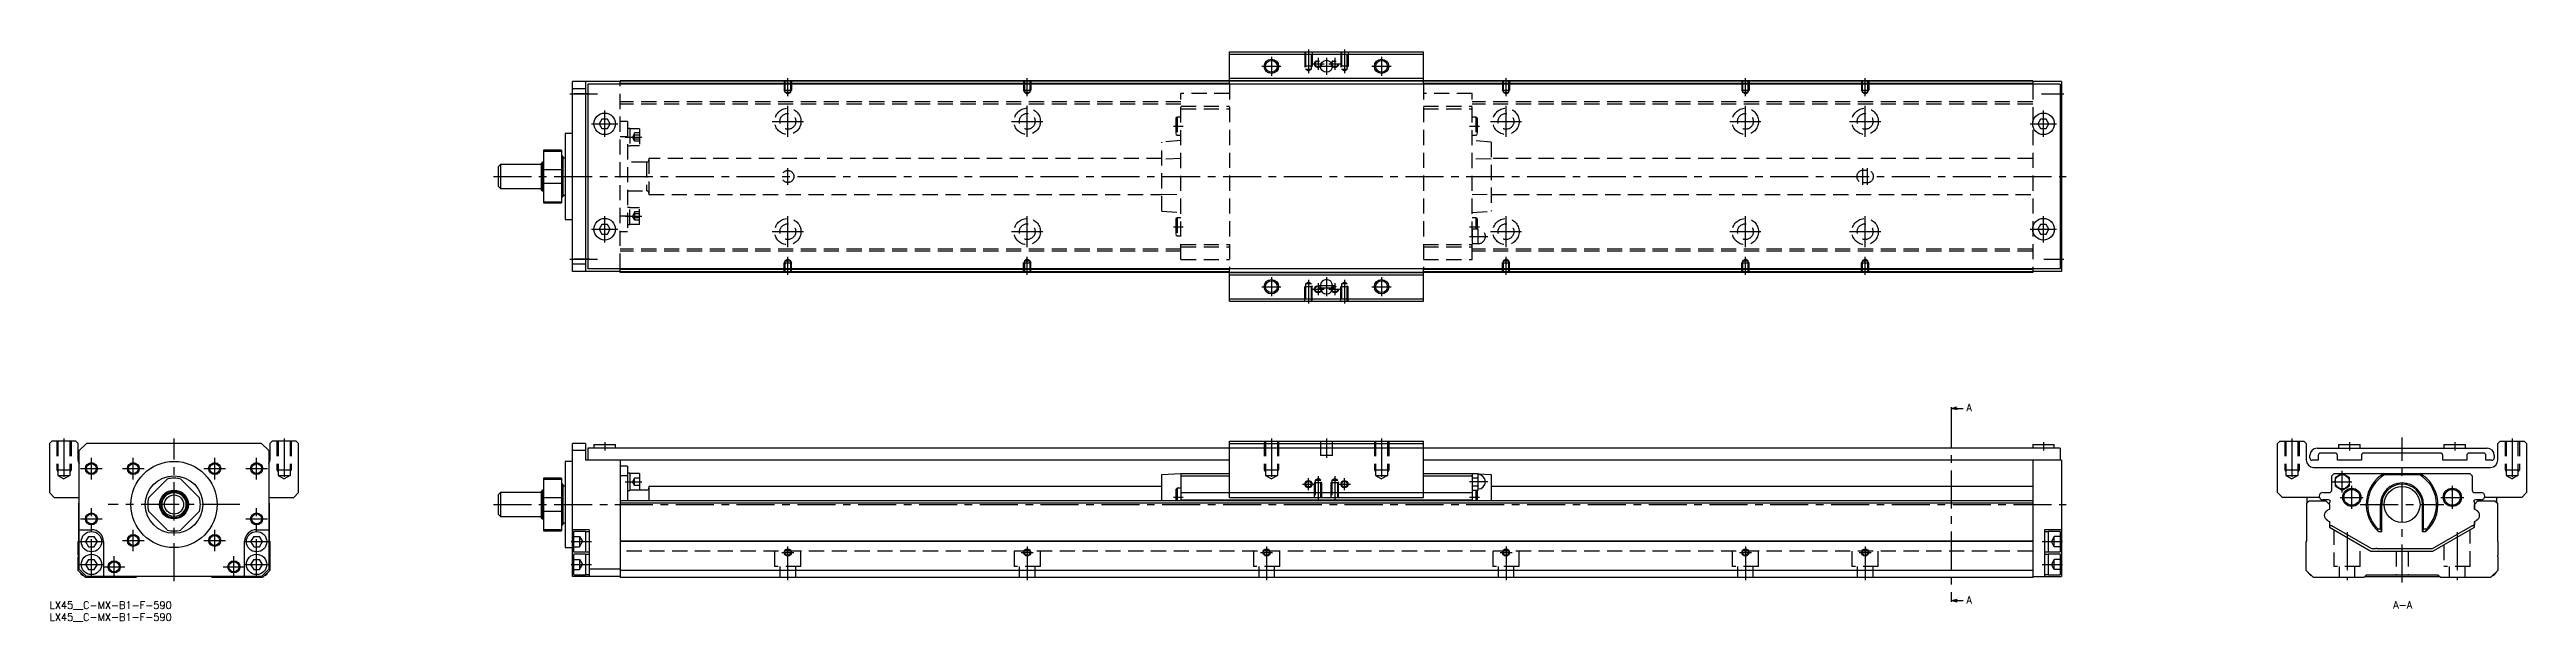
# Model space of a CAD drawing. Extents: x 0 to 1035, y -8 to 230.
import ezdxf

# ---------------------------------------------------------------- set-up
doc = ezdxf.new("R2010")
doc.units = 0
doc.header["$LTSCALE"] = 0.5
doc.linetypes.add('CENTER', pattern=[50.8, 31.75, -6.35, 6.35, -6.35])
doc.linetypes.add('DASHED', pattern=[19.05, 12.7, -6.35])
for name, color, linetype in [('MSM_CENTER', 1, 'CENTER'), ('MSM_CONTINUOUS', 7, 'CONTINUOUS'), ('MSM_DASHED', 4, 'DASHED'), ('MSM_NARROW', 5, 'CONTINUOUS'), ('MSM_PART_NUMBER', 7, 'CONTINUOUS')]:
    doc.layers.add(name, color=color, linetype=linetype)
doc.styles.get("Standard").update_dxf_attribs({"font": 'txt.shx', "height": 3, "bigfont": 'bigfont.shx'})

# ---------------------------------------------------------------- blocks, each defined once
blk = doc.blocks.new('*U3')
at = {"layer": 'MSM_PART_NUMBER'}
blk.add_text('LX45__C-MX-B1-F-590', height=3, dxfattribs=at).set_placement((0, -3))
blk = doc.blocks.new('*U4')
at = {"layer": 'MSM_PART_NUMBER'}
blk.add_text('LX45__C-MX-B1-F-590', height=3, dxfattribs=at).set_placement((0, -8))

msp = doc.modelspace()

# ---------------------------------------------------------------- linework, layer by layer
at = {"layer": 'MSM_CENTER'}
for p, q in [((525.9, 230.4), (525.9, 220.5)), ((540.9, 230.4), (540.9, 220.5)), ((308.4, 210.9), (308.4, 218.4)), ((408.4, 210.9), (408.4, 218.4)), ((506.4, 223.4), (514.4, 223.4)), ((510.4, 227.4), (510.4, 219.4)), ((527.4, 224.4), (532.4, 224.4)), ((529.9, 226.9), (529.9, 221.9)), ((529.9, 223.4), (536.9, 223.4)), ((533.4, 226.9), (533.4, 219.9)), ((534.4, 224.4), (539.4, 224.4)), ((536.9, 226.9), (536.9, 221.9)), ((552.4, 223.4), (560.4, 223.4)), ((556.4, 227.4), (556.4, 219.4)), ((608.4, 210.9), (608.4, 218.4)), ((708.4, 210.9), (708.4, 218.4)), ((758.4, 210.9), (758.4, 218.4)), ((217.4, 211.9), (228.9, 211.9)), ((832.1, 211.9), (841.4, 211.9)), ((226.4, 199.4), (237.4, 199.4)), ((231.9, 193.9), (231.9, 204.9)), ((301.9, 200.4), (314.9, 200.4)), ((308.4, 193.9), (308.4, 206.9)), ((401.9, 200.4), (414.9, 200.4)), ((408.4, 193.9), (408.4, 206.9)), ((469.5, 198.4), (473.6, 198.4)), ((593.2, 198.4), (597.3, 198.4)), ((601.9, 200.4), (614.9, 200.4)), ((608.4, 193.9), (608.4, 206.9)), ((701.9, 200.4), (714.9, 200.4)), ((708.4, 193.9), (708.4, 206.9)), ((751.9, 200.4), (764.9, 200.4)), ((758.4, 193.9), (758.4, 206.9)), ((827.4, 199.4), (838.4, 199.4)), ((832.9, 193.9), (832.9, 204.9)), ((240.4, 193.8), (247.4, 193.8)), ((185.4, 177.4), (842.4, 177.4)), ((308.4, 173.9), (308.4, 180.9)), ((757.4, 173.9), (757.4, 180.9)), ((759.4, 173.9), (759.4, 180.9)), ((226.4, 155.4), (237.4, 155.4)), ((231.9, 149.9), (231.9, 160.9)), ((240.4, 160.9), (247.4, 160.9)), ((308.4, 147.9), (308.4, 160.9)), ((408.4, 147.9), (408.4, 160.9)), ((469.5, 156.4), (473.6, 156.4)), ((593.2, 156.4), (597.3, 156.4)), ((608.4, 147.9), (608.4, 160.9)), ((708.4, 147.9), (708.4, 160.9)), ((758.4, 147.9), (758.4, 160.9)), ((827.4, 155.4), (838.4, 155.4)), ((832.9, 149.9), (832.9, 160.9)), ((301.9, 154.4), (314.9, 154.4)), ((401.9, 154.4), (414.9, 154.4)), ((593.2, 152.4), (600.8, 152.4)), ((601.9, 154.4), (614.9, 154.4)), ((701.9, 154.4), (714.9, 154.4)), ((751.9, 154.4), (764.9, 154.4)), ((217.4, 142.9), (228.9, 142.9)), ((308.4, 136.4), (308.4, 143.9)), ((408.4, 136.4), (408.4, 143.9)), ((510.4, 135.4), (510.4, 127.4)), ((533.4, 135.4), (533.4, 127.4)), ((556.4, 135.4), (556.4, 127.4)), ((608.4, 136.4), (608.4, 143.9)), ((708.4, 136.4), (708.4, 143.9)), ((758.4, 136.4), (758.4, 143.9)), ((833.1, 142.9), (841.4, 142.9)), ((506.4, 131.4), (514.4, 131.4)), ((525.9, 134.3), (525.9, 124.4)), ((527.4, 130.4), (532.4, 130.4)), ((529.9, 132.9), (529.9, 127.9)), ((529.9, 131.9), (536.9, 131.9)), ((529.9, 130.9), (536.9, 130.9)), ((534.4, 130.4), (539.4, 130.4)), ((536.9, 132.9), (536.9, 127.9)), ((540.9, 134.3), (540.9, 124.4)), ((552.4, 131.4), (560.4, 131.4)), ((794.3, 80.1), (794.3, 0.9)), ((6, 68), (6, 50.2)), ((52, 8.5), (52, 68)), ((98, 68), (98, 50.2)), ((231.9, 66.5), (231.9, 63)), ((510.4, 68), (510.4, 50.2)), ((533.4, 68), (533.4, 60)), ((556.4, 68), (556.4, 50.2)), ((832.9, 66.5), (832.9, 63)), ((936.7, 68), (936.7, 50.2)), ((960.7, 66.5), (960.7, 63)), ((982.7, 8), (982.7, 68.5)), ((1004.7, 66.5), (1004.7, 63)), ((1028.7, 68), (1028.7, 50.2)), ((13, 55.5), (22, 55.5)), ((17.5, 51), (17.5, 60)), ((30.5, 55.5), (39.5, 55.5)), ((35, 51), (35, 60)), ((64.5, 55.5), (73.5, 55.5)), ((69, 51), (69, 60)), ((82, 55.5), (91, 55.5)), ((86.5, 51), (86.5, 60)), ((529.9, 52.4), (529.9, 42.5)), ((536.9, 52.4), (536.9, 42.5)), ((957.7, 45.5), (957.7, 54.5)), ((240.4, 50), (247.4, 50)), ((473.6, 43.5), (469.5, 43.5)), ((523.4, 49), (528.4, 49)), ((525.9, 46.5), (525.9, 51.5)), ((538.4, 49), (543.4, 49)), ((540.9, 46.5), (540.9, 51.5)), ((600.8, 50), (593.2, 50)), ((597.3, 43.5), (593.2, 43.5)), ((953.7, 50), (961.7, 50)), ((956.9, 43.5), (966.5, 43.5)), ((961.7, 38.7), (961.7, 48.3)), ((998.9, 43.5), (1008.5, 43.5)), ((1003.7, 38.7), (1003.7, 48.3)), ((13, 34.5), (22, 34.5)), ((17.5, 10.2), (17.5, 39)), ((79.5, 40.5), (24.5, 40.5)), ((82, 34.5), (91, 34.5)), ((86.5, 10.2), (86.5, 39)), ((185.4, 40.5), (842.4, 40.5)), ((965.2, 40.5), (1000.2, 40.5)), ((12.2, 25), (22.7, 25)), ((30.5, 25.5), (39.5, 25.5)), ((35, 21), (35, 30)), ((64.5, 25.5), (73.5, 25.5)), ((69, 21), (69, 30)), ((81.2, 25), (91.7, 25)), ((217.9, 25), (226.4, 25)), ((308.4, 9), (308.4, 23)), ((408.4, 23), (408.4, 9)), ((508.4, 23), (508.4, 9)), ((608.4, 23), (608.4, 9)), ((708.4, 23), (708.4, 9)), ((758.4, 23), (758.4, 9)), ((832.4, 25), (840.9, 25)), ((959.7, 29), (959.7, 9)), ((1005.7, 29), (1005.7, 9)), ((12.2, 15.5), (22.7, 15.5)), ((22.5, 14.5), (31.5, 14.5)), ((27, 10), (27, 19)), ((72.5, 14.5), (81.5, 14.5)), ((77, 10), (77, 19)), ((81.2, 15.5), (91.7, 15.5)), ((217.9, 15.5), (226.4, 15.5)), ((305.9, 20.5), (310.9, 20.5)), ((405.9, 20.5), (410.9, 20.5)), ((505.9, 20.5), (510.9, 20.5)), ((605.9, 20.5), (610.9, 20.5)), ((705.9, 20.5), (710.9, 20.5)), ((755.9, 20.5), (760.9, 20.5)), ((832.4, 15.5), (840.9, 15.5))]:
    msp.add_line(p, q, dxfattribs=at)
at = {"layer": 'MSM_CONTINUOUS'}
for p, q in [((492.9, 215.9), (492.9, 229.4)), ((492.9, 229.4), (573.9, 229.4)), ((492.9, 228.4), (573.9, 228.4)), ((573.9, 215.9), (573.9, 229.4)), ((828.4, 217.4), (238.4, 217.4)), ((238.4, 215.9), (238.4, 217.4)), ((492.9, 218.4), (573.9, 218.4)), ((492.9, 217.4), (573.9, 217.4)), ((828.4, 217.4), (828.4, 215.9)), ((238.4, 217), (218.4, 217)), ((218.4, 137.8), (218.4, 217)), ((223.9, 214), (218.4, 214)), ((223.9, 217), (223.9, 137.8)), ((839.9, 215.9), (224.9, 215.9)), ((224.9, 215.9), (224.9, 138.9)), ((492.9, 217.2), (238.4, 217.2)), ((492.9, 216.2), (238.4, 216.2)), ((828.4, 217.2), (573.9, 217.2)), ((828.4, 216.2), (573.9, 216.2)), ((840.4, 217), (828.4, 217)), ((839.9, 215.9), (839.9, 138.9)), ((840.4, 217), (840.4, 137.8)), ((230.7, 201.4), (229.6, 199.4)), ((229.6, 199.4), (230.7, 197.4)), ((233.1, 201.4), (230.7, 201.4)), ((230.7, 197.4), (233.1, 197.4)), ((234.2, 199.4), (233.1, 201.4)), ((233.1, 197.4), (234.2, 199.4)), ((831.7, 201.4), (830.6, 199.4)), ((830.6, 199.4), (831.7, 197.4)), ((834.1, 201.4), (831.7, 201.4)), ((831.7, 197.4), (834.1, 197.4)), ((835.2, 199.4), (834.1, 201.4)), ((834.1, 197.4), (835.2, 199.4)), ((213.9, 188.4), (206.4, 188.4)), ((206.4, 188.4), (206.4, 166.4)), ((206.4, 188), (213.9, 188)), ((213.9, 188.4), (213.9, 166.4)), ((215.4, 195.4), (215.4, 159.4)), ((218.4, 195.4), (215.4, 195.4)), ((188.4, 182.4), (187.4, 181.4)), ((187.4, 181.4), (187.4, 173.4)), ((188.4, 182.4), (188.4, 172.4)), ((205.4, 182.4), (188.4, 182.4)), ((205.9, 183.4), (205.4, 182.9)), ((205.4, 182.9), (205.4, 171.9)), ((205.9, 183.4), (205.9, 171.4)), ((206.4, 183.4), (205.9, 183.4)), ((213.9, 180.2), (206.4, 180.2)), ((214.4, 185.9), (213.9, 185.9)), ((214.4, 185.9), (214.4, 168.9)), ((215.4, 185.1), (214.4, 185.1)), ((187.4, 173.4), (188.4, 172.4)), ((188.4, 172.4), (205.4, 172.4)), ((205.4, 171.9), (205.9, 171.4)), ((205.9, 171.4), (206.4, 171.4)), ((206.4, 174.6), (213.9, 174.6)), ((213.9, 166.7), (206.4, 166.7)), ((206.4, 166.4), (213.9, 166.4)), ((213.9, 168.9), (214.4, 168.9)), ((214.4, 169.6), (215.4, 169.6)), ((215.4, 159.4), (218.4, 159.4)), ((230.7, 157.4), (229.6, 155.4)), ((229.6, 155.4), (230.7, 153.4)), ((233.1, 157.4), (230.7, 157.4)), ((234.2, 155.4), (233.1, 157.4)), ((233.1, 153.4), (234.2, 155.4)), ((831.7, 157.4), (830.6, 155.4)), ((830.6, 155.4), (831.7, 153.4)), ((834.1, 157.4), (831.7, 157.4)), ((835.2, 155.4), (834.1, 157.4)), ((834.1, 153.4), (835.2, 155.4)), ((230.7, 153.4), (233.1, 153.4)), ((831.7, 153.4), (834.1, 153.4)), ((223.9, 140.8), (218.4, 140.8)), ((238.4, 137.8), (218.4, 137.8)), ((839.9, 138.9), (224.9, 138.9)), ((238.4, 137.4), (238.4, 138.9)), ((492.9, 138.6), (238.4, 138.6)), ((492.9, 137.6), (238.4, 137.6)), ((828.4, 137.4), (238.4, 137.4)), ((492.9, 125.4), (492.9, 138.9)), ((492.9, 137.4), (573.9, 137.4)), ((492.9, 136.4), (573.9, 136.4)), ((573.9, 125.4), (573.9, 138.9)), ((828.4, 138.6), (573.9, 138.6)), ((828.4, 137.6), (573.9, 137.6)), ((828.4, 138.9), (828.4, 137.4)), ((840.4, 137.8), (828.4, 137.8)), ((492.9, 126.4), (573.9, 126.4)), ((492.9, 125.4), (573.9, 125.4)), ((530.9, 131.9), (530.9, 130.9)), ((535.9, 130.9), (535.9, 131.9)), ((794.3, 80.6), (796.8, 81.3)), ((794.3, 81.1), (794.3, 80.1)), ((794.3, 80.6), (799.3, 80.6)), ((796.8, 80), (794.3, 80.6)), ((1, 67), (0, 66)), ((0, 66), (0, 45.5)), ((11, 67), (1, 67)), ((12, 66), (11, 67)), ((12, 59), (12, 66)), ((15.4, 66), (12.4, 63)), ((12.4, 13.5), (12.4, 63)), ((88.6, 66), (15.4, 66)), ((91.6, 63), (88.6, 66)), ((91.6, 63), (91.6, 13.5)), ((93, 67), (92, 66)), ((92, 66), (92, 59)), ((103, 67), (93, 67)), ((104, 66), (103, 67)), ((104, 45.5), (104, 66)), ((223.9, 66), (218.4, 66)), ((218.4, 10.5), (218.4, 66)), ((223.9, 63), (218.4, 63)), ((223.9, 66), (223.9, 59)), ((224.9, 64), (224.9, 59)), ((839.9, 64), (224.9, 64)), ((227.4, 65.5), (227.4, 64)), ((227.4, 65.5), (236.4, 65.5)), ((236.4, 64), (236.4, 65.5)), ((492.9, 67), (573.9, 67)), ((492.9, 43.5), (492.9, 67)), ((492.9, 66), (573.9, 66)), ((573.9, 43.5), (573.9, 67)), ((828.4, 65.5), (828.4, 64)), ((828.4, 65.5), (837.4, 65.5)), ((837.4, 64), (837.4, 65.5)), ((839.9, 64), (839.9, 59)), ((930.7, 66), (931.7, 67)), ((930.7, 45.5), (930.7, 66)), ((931.7, 67), (941.7, 67)), ((941.7, 67), (942.7, 66)), ((942.7, 66), (942.7, 59)), ((947.2, 64), (1018.2, 64)), ((956.2, 65.5), (965.2, 65.5)), ((956.2, 65.5), (956.2, 64)), ((965.2, 64), (965.2, 65.5)), ((1000.2, 65.5), (1009.2, 65.5)), ((1000.2, 65.5), (1000.2, 64)), ((1009.2, 64), (1009.2, 65.5)), ((1022.7, 66), (1023.7, 67)), ((1022.7, 59), (1022.7, 66)), ((1023.7, 67), (1033.7, 67)), ((1033.7, 67), (1034.7, 66)), ((1034.7, 66), (1034.7, 45.5)), ((218.4, 58.5), (215.4, 58.5)), ((215.4, 58.5), (215.4, 22.5)), ((492.9, 59), (223.9, 59)), ((238.4, 59), (238.4, 10)), ((241.4, 56.5), (238.4, 56.5)), ((241.4, 52.5), (238.4, 52.5)), ((241.4, 56.5), (241.4, 42)), ((242.4, 53.6), (241.4, 53.6)), ((242.4, 53.6), (242.4, 46.3)), ((246.4, 53.5), (242.4, 53.5)), ((246.4, 53.5), (246.4, 46.5)), ((464.6, 53), (472.6, 53.5)), ((464.6, 42), (464.6, 53)), ((472.6, 53.5), (492.9, 53.5)), ((472.6, 53.5), (472.6, 42)), ((472.6, 52.5), (492.9, 52.5)), ((840.4, 59), (573.9, 59)), ((573.9, 53.5), (594.2, 53.5)), ((573.9, 52.5), (594.2, 52.5)), ((594.2, 53.5), (594.8, 53.5)), ((594.3, 53.5), (594.2, 53)), ((594.2, 53.5), (594.2, 42)), ((594.2, 52.4), (594.2, 52.6)), ((594.3, 53.5), (596.7, 53.5)), ((596.8, 53), (596.7, 53.5)), ((596.7, 53.3), (602.2, 53)), ((596.8, 47), (596.8, 53)), ((602.2, 53), (602.2, 42)), ((828.4, 59), (828.4, 10)), ((840.4, 59), (840.4, 10.5)), ((944.2, 60), (944.2, 61)), ((947.7, 59), (945.2, 59)), ((945.7, 56), (1019.7, 56)), ((947.7, 61), (947.7, 59)), ((954.7, 62), (948.7, 62)), ((953.3, 52.5), (954.3, 53.5)), ((953.3, 46.5), (953.3, 52.5)), ((954.3, 53.5), (1011, 53.5)), ((957.7, 53.5), (954.7, 51.7)), ((955.7, 59), (955.7, 61)), ((965.7, 59), (955.7, 59)), ((960.7, 51.7), (957.7, 53.5)), ((965.7, 61), (965.7, 59)), ((998.7, 62), (966.7, 62)), ((975.2, 53.5), (975.4, 53)), ((975.4, 53), (989.9, 53)), ((989.9, 53), (990.1, 53.5)), ((999.7, 59), (999.7, 61)), ((1009.7, 59), (999.7, 59)), ((1009.7, 61), (1009.7, 59)), ((1016.7, 62), (1010.7, 62)), ((1011, 53.5), (1012, 52.5)), ((1012, 52.5), (1012, 46.5)), ((1017.7, 59), (1017.7, 61)), ((1020.2, 59), (1017.7, 59)), ((1021.2, 61), (1021.2, 60)), ((0, 45.5), (2, 43.5)), ((2, 43.5), (12.4, 43.5)), ((41.4, 43.3), (49.2, 51.1)), ((54.8, 51.1), (62.6, 43.3)), ((91.6, 43.5), (102, 43.5)), ((102, 43.5), (104, 45.5)), ((188.4, 45.5), (187.4, 44.5)), ((187.4, 44.5), (187.4, 36.5)), ((205.4, 45.5), (188.4, 45.5)), ((188.4, 45.5), (188.4, 35.5)), ((205.9, 46.5), (205.4, 46)), ((205.4, 46), (205.4, 35)), ((206.4, 46.5), (205.9, 46.5)), ((205.9, 46.5), (205.9, 34.5)), ((213.9, 51.5), (206.4, 51.5)), ((206.4, 51.5), (206.4, 29.5)), ((206.4, 51.1), (213.9, 51.1)), ((213.9, 43.3), (206.4, 43.3)), ((213.9, 51.5), (213.9, 29.5)), ((214.4, 49), (213.9, 49)), ((214.4, 49), (214.4, 32)), ((215.4, 48.2), (214.4, 48.2)), ((828.4, 42), (238.4, 42)), ((241.4, 46.3), (242.4, 46.3)), ((249.4, 46.5), (242.4, 46.5)), ((250.4, 48), (250.4, 42)), ((464.6, 48), (250.4, 48)), ((471, 47.3), (470.5, 46.8)), ((470.5, 46.8), (470.5, 42)), ((472.6, 47.3), (471, 47.3)), ((471, 47.3), (471, 42)), ((472.6, 45.5), (594.2, 45.5)), ((472.6, 42.4), (594.2, 42.4)), ((492.9, 43.5), (573.9, 43.5)), ((594.2, 47), (594.3, 46.5)), ((594.3, 51.7), (596.7, 51.7)), ((594.3, 48.3), (596.7, 48.3)), ((594.3, 46.5), (596.7, 46.5)), ((595.8, 46.5), (595.8, 42)), ((596.3, 46.5), (596.3, 42)), ((596.7, 46.5), (596.8, 47)), ((828.4, 48), (602.2, 48)), ((932.7, 43.5), (930.7, 45.5)), ((948.1, 43.5), (932.7, 43.5)), ((942.9, 41), (943.9, 42)), ((943.1, 41.2), (943.1, 43.5)), ((943.9, 42), (950.9, 42)), ((949.6, 45.5), (952.3, 45.5)), ((951.9, 42.4), (949.6, 42.4)), ((950.9, 42), (952.4, 40.5)), ((954.7, 51.7), (954.7, 48.3)), ((954.7, 48.3), (957.7, 46.5)), ((957.7, 46.5), (960.7, 48.3)), ((960.7, 48.3), (960.7, 51.7)), ((1012.9, 40.5), (1014.4, 42)), ((1013, 45.5), (1015.7, 45.5)), ((1015.7, 42.4), (1013.4, 42.4)), ((1014.4, 42), (1021.5, 42)), ((1032.7, 43.5), (1017.2, 43.5)), ((1021.5, 42), (1022.5, 41)), ((1022.3, 41.2), (1022.3, 43.5)), ((1034.7, 45.5), (1032.7, 43.5)), ((12.2, 41), (12.4, 41.2)), ((12.2, 25.2), (12.2, 41)), ((49.2, 29.9), (41.4, 37.7)), ((62.6, 37.7), (54.8, 29.9)), ((91.6, 41.2), (91.8, 41)), ((91.8, 41), (91.8, 25.2)), ((187.4, 36.5), (188.4, 35.5)), ((188.4, 35.5), (205.4, 35.5)), ((205.4, 35), (205.9, 34.5)), ((205.9, 34.5), (206.4, 34.5)), ((206.4, 37.7), (213.9, 37.7)), ((213.9, 32), (214.4, 32)), ((214.4, 32.8), (215.4, 32.8)), ((828.4, 41), (238.4, 41)), ((942.9, 25.2), (942.9, 41)), ((952.4, 38.6), (951.5, 38.1)), ((951.5, 33.9), (952.4, 33.4)), ((952.4, 40.6), (952.4, 41.2)), ((952.4, 40.5), (952.4, 38.6)), ((952.4, 33.4), (952.4, 31)), ((953.4, 31.6), (953.2, 31.6)), ((970, 22), (953.4, 31.6)), ((973.7, 30.4), (973.7, 40.5)), ((974.2, 29.2), (974.2, 40.5)), ((991.2, 29.2), (991.2, 40.5)), ((991.7, 30.4), (991.7, 40.5)), ((1012, 31.6), (995.3, 22)), ((1012.2, 31.6), (1012, 31.6)), ((1013, 40.6), (1012.9, 40.5)), ((1012.9, 40.5), (1012.9, 38.6)), ((1012.9, 38.6), (1012.9, 40.5)), ((1013.8, 38.1), (1012.9, 38.6)), ((1012.9, 33.4), (1013.8, 33.9)), ((1012.9, 33.4), (1012.9, 32.1)), ((1012.9, 31), (1012.9, 33.4)), ((1013, 41.2), (1013, 40.6)), ((1022.5, 41), (1022.5, 25.2)), ((12, 25), (12.2, 25.2)), ((12, 19.4), (12, 25)), ((12.4, 30), (17.5, 30)), ((16.3, 27.1), (15, 25)), ((15, 25), (16.3, 22.9)), ((16.3, 27.1), (18.7, 27.1)), ((16.3, 22.9), (18.7, 22.9)), ((20, 25), (18.7, 27.1)), ((18.7, 22.9), (20, 25)), ((22.5, 25), (22.5, 10.5)), ((81.5, 10.5), (81.5, 25)), ((85.3, 27.1), (84, 25)), ((84, 25), (85.3, 22.9)), ((85.3, 27.1), (87.7, 27.1)), ((85.3, 22.9), (87.7, 22.9)), ((86.5, 30), (91.6, 30)), ((89, 25), (87.7, 27.1)), ((87.7, 22.9), (89, 25)), ((91.8, 25.2), (92, 25)), ((92, 25), (92, 13)), ((213.9, 29.9), (206.4, 29.9)), ((206.4, 29.5), (213.9, 29.5)), ((215.4, 22.5), (218.4, 22.5)), ((225.4, 30), (218.4, 30)), ((218.9, 29), (218.9, 21)), ((223.9, 29.2), (219.1, 29.2)), ((219.1, 20.8), (223.9, 20.8)), ((223.9, 29.2), (223.9, 20.8)), ((225.4, 29.1), (223.9, 29.1)), ((223.9, 20.8), (225.4, 20.8)), ((225.4, 30), (225.4, 10.5)), ((828.4, 25.2), (238.4, 25.2)), ((828.4, 25), (238.4, 25)), ((833.4, 30), (833.4, 10.5)), ((840.4, 30), (833.4, 30)), ((834.9, 29.1), (833.4, 29.1)), ((833.4, 20.8), (834.9, 20.8)), ((839.9, 29.2), (834.9, 29.2)), ((834.9, 29.2), (834.9, 20.8)), ((834.9, 20.8), (839.9, 20.8)), ((839.9, 29.2), (839.9, 20.8)), ((942.7, 25), (942.9, 25.2)), ((942.7, 13), (942.7, 25)), ((952.4, 31), (969.7, 21)), ((969.7, 21), (995.6, 21)), ((971.5, 22), (970, 22)), ((972.3, 30.4), (973.7, 30.4)), ((995.3, 22), (972.3, 22)), ((972.8, 29.2), (974.2, 29.2)), ((974.2, 29.2), (973.7, 30.4)), ((991.7, 30.4), (991.2, 29.2)), ((991.2, 29.2), (992.5, 29.2)), ((991.7, 30.4), (993, 30.4)), ((995.6, 21), (1012.9, 31)), ((1022.5, 25.2), (1022.7, 25)), ((1022.7, 25), (1022.7, 19.4)), ((12, 13), (12, 18.6)), ((15, 10), (12, 13)), ((15.4, 10.5), (12.4, 13.5)), ((16.3, 17.6), (15, 15.5)), ((15, 15.5), (16.3, 13.4)), ((88.6, 10.5), (15.4, 10.5)), ((16.3, 17.6), (18.7, 17.6)), ((16.3, 13.4), (18.7, 13.4)), ((20, 15.5), (18.7, 17.6)), ((18.7, 13.4), (20, 15.5)), ((36.5, 10.5), (36, 10)), ((68, 10), (67.5, 10.5)), ((85.3, 17.6), (84, 15.5)), ((84, 15.5), (85.3, 13.4)), ((85.3, 17.6), (87.7, 17.6)), ((85.3, 13.4), (87.7, 13.4)), ((89, 15.5), (87.7, 17.6)), ((87.7, 13.4), (89, 15.5)), ((91.6, 13.5), (88.6, 10.5)), ((92, 13), (89, 10)), ((238.4, 10.5), (218.4, 10.5)), ((218.9, 19.5), (218.9, 11.5)), ((223.9, 19.8), (219.1, 19.8)), ((219.1, 11.2), (223.9, 11.2)), ((223.9, 19.8), (223.9, 11.2)), ((225.4, 19.6), (223.9, 19.6)), ((223.9, 11.3), (225.4, 11.3)), ((238.4, 13.5), (225.4, 13.5)), ((828.4, 13), (238.4, 13)), ((828.4, 10.5), (840.4, 10.5)), ((834.9, 19.6), (833.4, 19.6)), ((833.4, 11.3), (834.9, 11.3)), ((839.9, 19.8), (834.9, 19.8)), ((834.9, 19.8), (834.9, 11.2)), ((834.9, 11.2), (839.9, 11.2)), ((839.9, 19.8), (839.9, 11.2)), ((945.7, 10), (942.7, 13)), ((967.7, 11), (966.7, 10)), ((967.2, 10.5), (998.2, 10.5)), ((997.7, 11), (967.7, 11)), ((998.7, 10), (997.7, 11)), ((1022.7, 13), (1019.7, 10)), ((1022.7, 18.6), (1022.7, 13)), ((36, 10), (15, 10)), ((89, 10), (68, 10)), ((828.4, 10), (238.4, 10)), ((794.3, 0.4), (796.8, 1)), ((794.3, 0.9), (794.3, -0.1)), ((794.3, 0.4), (799.3, 0.4)), ((796.8, -0.3), (794.3, 0.4)), ((966.7, 10), (945.7, 10)), ((1019.7, 10), (998.7, 10))]:
    msp.add_line(p, q, dxfattribs=at)
for centre, radius in [((510.4, 223.4), 2.46), ((533.4, 223.4), 2.5), ((556.4, 223.4), 2.46), ((231.9, 199.4), 4.5), ((832.9, 199.4), 4.5), ((231.9, 155.4), 4.5), ((832.9, 155.4), 4.5), ((510.4, 131.4), 2.46), ((556.4, 131.4), 2.46), ((17.5, 55.5), 2.07), ((35, 55.5), 2.07), ((52, 40.5), 18), ((52, 40.5), 12), ((69, 55.5), 2.07), ((86.5, 55.5), 2.07), ((957.7, 50), 3), ((52, 40.5), 6), ((52, 40.5), 5.5), ((52, 40.5), 5), ((52, 40.5), 4), ((525.9, 49), 1.23), ((540.9, 49), 1.23), ((961.7, 43.5), 3.8), ((961.7, 43.5), 3.3), ((982.7, 40.5), 7.5), ((1003.7, 43.5), 3.8), ((1003.7, 43.5), 3.3), ((17.5, 34.5), 2.07), ((86.5, 34.5), 2.07), ((17.5, 25), 4.25), ((35, 25.5), 2.07), ((69, 25.5), 2.07), ((86.5, 25), 4.25), ((308.4, 20.5), 1.23), ((408.4, 20.5), 1.23), ((508.4, 20.5), 1.23), ((608.4, 20.5), 1.23), ((708.4, 20.5), 1.23), ((758.4, 20.5), 1.23), ((17.5, 15.5), 4.25), ((27, 14.5), 2.07), ((77, 14.5), 2.07), ((86.5, 15.5), 4.25)]:
    msp.add_circle(centre, radius, dxfattribs=at)
for centre, radius, start, end in [((533.4, 131.9), 2.5, 0, 180), ((533.4, 130.9), 2.5, 180, 0), ((947.2, 61), 3, 90, 180), ((1018.2, 61), 3, 0, 90), ((15, 59), 3, 180, 209.9252), ((89, 59), 3, 330.0724, 0), ((597.2, 52.6), 3.04, 163.452, 196.548), ((593.7, 52.6), 3.08, 343.6571, 16.3429), ((596.8, 50), 3, 270, 90), ((945.7, 59), 3, 180, 270), ((945.2, 60), 1, 180, 270), ((948.7, 61), 1, 90, 180), ((954.7, 61), 1, 0, 90), ((966.7, 61), 1, 90, 180), ((982.7, 40.5), 15, 119.9264, 228.7639), ((982.7, 40.5), 14.4, 120.051, 224.1514), ((982.7, 40.5), 14.4, 315.8486, 59.949), ((982.7, 40.5), 15, 311.2361, 60.0736), ((998.7, 61), 1, 0, 90), ((1010.7, 61), 1, 90, 180), ((1016.7, 61), 1, 0, 90), ((1019.7, 59), 3, 270, 0), ((1020.2, 60), 1, 270, 0), ((52, 40.5), 11, 165.2726, 194.7274), ((52, 40.5), 11, 75.2726, 104.7274), ((52, 40.5), 11, 345.2726, 14.7274), ((249.4, 47.5), 1, 270, 0), ((606.3, 50), 12.1, 171.7868, 188.2132), ((597.3, 47.4), 3.08, 163.6571, 196.3429), ((584.7, 50), 12.1, 351.7868, 8.2132), ((593.7, 47.4), 3.08, 343.6571, 16.3429), ((949.6, 44), 1.55, 90, 270), ((951.9, 41.4), 1, 30.0919, 90), ((952.3, 46.5), 1, 270, 0), ((953.2, 41.2), 0.8, 118.7489, 180), ((982.7, 40.5), 9, 0, 180), ((982.7, 40.5), 8.5, 0, 180), ((1013, 46.5), 1, 180, 270), ((1013.4, 41.4), 1, 90, 149.9081), ((1012.2, 41.2), 0.8, 0, 61.2511), ((1015.7, 44), 1.55, 270, 90), ((952.8, 35.8), 2.6, 120, 176.5893), ((952.8, 36.2), 2.6, 183.4107, 240), ((953.2, 32.4), 0.8, 200.3641, 270), ((1012.2, 32.4), 0.8, 270, 339.6276), ((1012.5, 35.8), 2.6, 3.4107, 60), ((1012.5, 36.2), 2.6, 300, 356.5893), ((17.5, 25), 5, 0, 90), ((52, 40.5), 11, 255.2726, 284.7274), ((86.5, 25), 5, 90, 180), ((219.1, 29), 0.25, 90, 180), ((219.1, 21), 0.25, 180, 270), ((971.9, 21.7), 0.5, 36.8699, 143.1301), ((984.9, 34.6), 13.3, 198.3686, 204.03), ((980.4, 34.6), 13.3, 335.9851, 341.6163), ((11.7, 19), 0.5, 306.8699, 53.1301), ((15.4, 13.5), 3, 201.8151, 248.1849), ((88.6, 13.5), 3, 291.8137, 338.1863), ((219.1, 19.5), 0.25, 90, 180), ((219.1, 11.5), 0.25, 180, 270), ((946.1, 13.5), 3, 201.8137, 248.1863), ((1019.3, 13.5), 3, 291.8151, 338.1849), ((1023, 19), 0.5, 126.8699, 233.1301)]:
    msp.add_arc(centre, radius, start, end, dxfattribs=at)
at = {"layer": 'MSM_DASHED'}
for p, q in [((524.4, 229.4), (524.4, 223.4)), ((524.7, 229.4), (524.7, 222.2)), ((527.1, 222.2), (527.1, 229.4)), ((527.4, 229.4), (527.4, 223.4)), ((539.4, 229.4), (539.4, 223.4)), ((539.7, 229.4), (539.7, 222.2)), ((542.1, 222.2), (542.1, 229.4)), ((542.4, 229.4), (542.4, 223.4)), ((306.9, 217.4), (306.9, 213.4)), ((307.2, 217.4), (307.2, 212.6)), ((309.6, 212.6), (309.6, 217.4)), ((309.9, 217.4), (309.9, 213.4)), ((406.9, 217.4), (406.9, 213.4)), ((407.2, 217.4), (407.2, 212.6)), ((409.6, 212.6), (409.6, 217.4)), ((409.9, 217.4), (409.9, 213.4)), ((527.4, 223.4), (524.4, 223.4)), ((524.7, 222.9), (524.4, 223.4)), ((524.7, 222.2), (527.1, 222.2)), ((524.7, 222.2), (525.9, 221.5)), ((525.9, 221.5), (527.1, 222.2)), ((527.1, 222.9), (527.4, 223.4)), ((542.4, 223.4), (539.4, 223.4)), ((539.7, 222.9), (539.4, 223.4)), ((539.7, 222.2), (542.1, 222.2)), ((539.7, 222.2), (540.9, 221.5)), ((540.9, 221.5), (542.1, 222.2)), ((542.1, 222.9), (542.4, 223.4)), ((606.9, 217.4), (606.9, 213.4)), ((607.2, 217.4), (607.2, 212.6)), ((609.6, 212.6), (609.6, 217.4)), ((609.9, 217.4), (609.9, 213.4)), ((706.9, 217.4), (706.9, 213.4)), ((707.2, 217.4), (707.2, 212.6)), ((709.6, 212.6), (709.6, 217.4)), ((709.9, 217.4), (709.9, 213.4)), ((756.9, 217.4), (756.9, 213.4)), ((757.2, 217.4), (757.2, 212.6)), ((759.6, 212.6), (759.6, 217.4)), ((759.9, 217.4), (759.9, 213.4)), ((225.4, 211.9), (218.4, 211.9)), ((238.4, 138.9), (238.4, 215.9)), ((472.6, 208.5), (238.4, 208.5)), ((472.6, 207.6), (238.4, 207.6)), ((306.9, 213.4), (309.9, 213.4)), ((307.2, 212.9), (306.9, 213.4)), ((307.2, 212.6), (308.4, 211.9)), ((307.2, 212.6), (309.6, 212.6)), ((308.4, 211.9), (309.6, 212.6)), ((309.6, 212.9), (309.9, 213.4)), ((406.9, 213.4), (409.9, 213.4)), ((407.2, 212.9), (406.9, 213.4)), ((407.2, 212.6), (409.6, 212.6)), ((407.2, 212.6), (408.4, 211.9)), ((408.4, 211.9), (409.6, 212.6)), ((409.6, 212.9), (409.9, 213.4)), ((492.9, 212), (472.6, 212)), ((472.6, 142.8), (472.6, 212)), ((492.9, 215.9), (492.9, 138.9)), ((573.9, 215.9), (573.9, 138.9)), ((594.2, 212), (573.9, 212)), ((594.2, 142.8), (594.2, 212)), ((828.4, 208.5), (594.2, 208.5)), ((828.4, 207.6), (594.2, 207.6)), ((606.9, 213.4), (609.9, 213.4)), ((607.2, 212.9), (606.9, 213.4)), ((607.2, 212.6), (609.6, 212.6)), ((607.2, 212.6), (608.4, 211.9)), ((608.4, 211.9), (609.6, 212.6)), ((609.6, 212.9), (609.9, 213.4)), ((706.9, 213.4), (709.9, 213.4)), ((707.2, 212.9), (706.9, 213.4)), ((707.2, 212.6), (709.6, 212.6)), ((707.2, 212.6), (708.4, 211.9)), ((708.4, 211.9), (709.6, 212.6)), ((709.6, 212.9), (709.9, 213.4)), ((756.9, 213.4), (759.9, 213.4)), ((757.2, 212.9), (756.9, 213.4)), ((757.2, 212.6), (759.6, 212.6)), ((757.2, 212.6), (758.4, 211.9)), ((758.4, 211.9), (759.6, 212.6)), ((759.6, 212.9), (759.9, 213.4)), ((828.4, 215.9), (828.4, 138.9)), ((241.4, 200.4), (238.4, 200.4)), ((241.4, 200.4), (241.4, 154.4)), ((242.4, 197.5), (241.4, 197.5)), ((242.4, 197.5), (242.4, 190.2)), ((246.4, 197.3), (242.4, 197.3)), ((246.4, 197.3), (246.4, 190.3)), ((471, 202.2), (470.5, 201.7)), ((470.5, 201.7), (470.5, 195.1)), ((471, 202.2), (471, 194.6)), ((472.6, 202.2), (471, 202.2)), ((472.6, 206.7), (492.9, 206.7)), ((472.6, 205.7), (492.9, 205.7)), ((573.9, 206.7), (594.2, 206.7)), ((573.9, 205.7), (594.2, 205.7)), ((595.8, 202.2), (594.2, 202.2)), ((596.3, 201.7), (595.8, 202.2)), ((595.8, 202.2), (595.8, 194.6)), ((596.3, 201.7), (596.3, 195.1)), ((241.4, 193.9), (238.4, 193.9)), ((241.4, 190.2), (242.4, 190.2)), ((242.4, 190.3), (246.4, 190.3)), ((244.4, 195.3), (243.5, 193.8)), ((244.4, 192.3), (243.5, 193.8)), ((244.4, 192.1), (244.4, 195.6)), ((246.4, 195.6), (244.4, 195.6)), ((246.4, 194.7), (244.4, 194.7)), ((246.4, 193), (244.4, 193)), ((246.4, 192.1), (244.4, 192.1)), ((472.6, 192.4), (464.6, 191.8)), ((464.6, 162.9), (464.6, 191.8)), ((470.5, 195.1), (471, 194.6)), ((471, 194.6), (472.6, 194.6)), ((594.2, 194.6), (595.8, 194.6)), ((602.2, 191.8), (594.2, 192.4)), ((595.8, 194.6), (596.3, 195.1)), ((602.2, 191.8), (602.2, 162.9)), ((249.4, 183.4), (241.4, 183.4)), ((249.4, 183.4), (249.4, 171.4)), ((250.4, 184.9), (250.4, 169.9)), ((464.6, 184.9), (250.4, 184.9)), ((472.6, 184.9), (464.6, 184.6)), ((602.2, 184.6), (594.2, 184.9)), ((828.4, 184.9), (602.2, 184.9)), ((759.4, 179.9), (757.4, 179.9)), ((241.4, 171.4), (249.4, 171.4)), ((250.4, 169.9), (464.6, 169.9)), ((464.6, 170.1), (472.6, 169.9)), ((594.2, 169.9), (602.2, 170.1)), ((602.2, 169.9), (828.4, 169.9)), ((757.4, 174.9), (759.4, 174.9)), ((241.4, 160.9), (238.4, 160.9)), ((241.4, 164.6), (242.4, 164.6)), ((242.4, 157.3), (241.4, 157.3)), ((242.4, 157.3), (242.4, 164.6)), ((242.4, 164.4), (246.4, 164.4)), ((246.4, 157.4), (242.4, 157.4)), ((244.4, 162.4), (243.5, 160.9)), ((244.4, 159.4), (243.5, 160.9)), ((244.4, 162.7), (244.4, 159.2)), ((246.4, 162.7), (244.4, 162.7)), ((246.4, 161.8), (244.4, 161.8)), ((246.4, 160.1), (244.4, 160.1)), ((246.4, 159.2), (244.4, 159.2)), ((246.4, 157.4), (246.4, 164.4)), ((464.6, 162.9), (472.6, 162.4)), ((471, 160.2), (470.5, 159.7)), ((470.5, 159.7), (470.5, 153.1)), ((472.6, 160.2), (471, 160.2)), ((471, 160.2), (471, 152.6)), ((594.2, 162.4), (602.2, 162.9)), ((595.8, 160.2), (594.2, 160.2)), ((596.8, 155.4), (594.2, 155.4)), ((596.3, 159.7), (595.8, 160.2)), ((595.8, 160.2), (595.8, 155.4)), ((596.3, 159.7), (596.3, 155.4)), ((596.8, 149.4), (596.8, 155.4)), ((238.4, 154.4), (241.4, 154.4)), ((472.6, 147.1), (238.4, 147.1)), ((472.6, 146.2), (238.4, 146.2)), ((470.5, 153.1), (471, 152.6)), ((471, 152.6), (472.6, 152.6)), ((472.6, 149), (492.9, 149)), ((472.6, 148), (492.9, 148)), ((573.9, 149), (594.2, 149)), ((573.9, 148), (594.2, 148)), ((594.2, 149.4), (596.8, 149.4)), ((828.4, 147.1), (594.2, 147.1)), ((828.4, 146.2), (594.2, 146.2)), ((594.3, 152.4), (596.7, 152.4)), ((225.4, 142.9), (218.4, 142.9)), ((307.2, 141.8), (306.9, 141.4)), ((306.9, 137.4), (306.9, 141.4)), ((306.9, 141.4), (309.9, 141.4)), ((308.4, 142.9), (307.2, 142.2)), ((307.2, 142.2), (307.2, 137.4)), ((307.2, 142.2), (309.6, 142.2)), ((309.6, 142.2), (308.4, 142.9)), ((309.6, 137.4), (309.6, 142.2)), ((309.6, 141.8), (309.9, 141.4)), ((309.9, 137.4), (309.9, 141.4)), ((407.2, 141.8), (406.9, 141.4)), ((406.9, 141.4), (409.9, 141.4)), ((406.9, 137.4), (406.9, 141.4)), ((408.4, 142.9), (407.2, 142.2)), ((407.2, 142.2), (409.6, 142.2)), ((407.2, 142.2), (407.2, 137.4)), ((409.6, 142.2), (408.4, 142.9)), ((409.6, 137.4), (409.6, 142.2)), ((409.6, 141.8), (409.9, 141.4)), ((409.9, 137.4), (409.9, 141.4)), ((472.6, 142.8), (492.9, 142.8)), ((573.9, 142.8), (594.2, 142.8)), ((607.2, 141.8), (606.9, 141.4)), ((606.9, 141.4), (609.9, 141.4)), ((606.9, 137.4), (606.9, 141.4)), ((608.4, 142.9), (607.2, 142.2)), ((607.2, 142.2), (609.6, 142.2)), ((607.2, 142.2), (607.2, 137.4)), ((609.6, 142.2), (608.4, 142.9)), ((609.6, 137.4), (609.6, 142.2)), ((609.6, 141.8), (609.9, 141.4)), ((609.9, 137.4), (609.9, 141.4)), ((707.2, 141.8), (706.9, 141.4)), ((706.9, 141.4), (709.9, 141.4)), ((706.9, 137.4), (706.9, 141.4)), ((708.4, 142.9), (707.2, 142.2)), ((707.2, 142.2), (709.6, 142.2)), ((707.2, 142.2), (707.2, 137.4)), ((709.6, 142.2), (708.4, 142.9)), ((709.6, 137.4), (709.6, 142.2)), ((709.6, 141.8), (709.9, 141.4)), ((709.9, 137.4), (709.9, 141.4)), ((757.2, 141.8), (756.9, 141.4)), ((756.9, 141.4), (759.9, 141.4)), ((756.9, 137.4), (756.9, 141.4)), ((758.4, 142.9), (757.2, 142.2)), ((757.2, 142.2), (759.6, 142.2)), ((757.2, 142.2), (757.2, 137.4)), ((759.6, 142.2), (758.4, 142.9)), ((759.6, 137.4), (759.6, 142.2)), ((759.6, 141.8), (759.9, 141.4)), ((759.9, 137.4), (759.9, 141.4)), ((524.7, 131.8), (524.4, 131.4)), ((527.4, 131.4), (524.4, 131.4)), ((524.4, 125.4), (524.4, 131.4)), ((525.9, 133.3), (524.7, 132.6)), ((527.1, 132.6), (524.7, 132.6)), ((524.7, 132.6), (524.7, 125.4)), ((527.1, 132.6), (525.9, 133.3)), ((527.1, 125.4), (527.1, 132.6)), ((527.1, 131.8), (527.4, 131.4)), ((527.4, 125.4), (527.4, 131.4)), ((539.7, 131.8), (539.4, 131.4)), ((542.4, 131.4), (539.4, 131.4)), ((539.4, 125.4), (539.4, 131.4)), ((540.9, 133.3), (539.7, 132.6)), ((542.1, 132.6), (539.7, 132.6)), ((539.7, 132.6), (539.7, 125.4)), ((542.1, 132.6), (540.9, 133.3)), ((542.1, 125.4), (542.1, 132.6)), ((542.1, 131.8), (542.4, 131.4)), ((542.4, 125.4), (542.4, 131.4)), ((3, 67), (3, 55)), ((3.5, 67), (3.5, 52.6)), ((8.5, 67), (8.5, 52.6)), ((9, 67), (9, 55)), ((95, 67), (95, 55)), ((95.5, 67), (95.5, 52.6)), ((100.5, 67), (100.5, 52.6)), ((101, 67), (101, 55)), ((507.4, 67), (507.4, 55)), ((507.9, 67), (507.9, 52.6)), ((512.9, 67), (512.9, 52.6)), ((513.4, 67), (513.4, 55)), ((530.9, 67), (530.9, 61)), ((535.9, 61), (535.9, 67)), ((553.4, 67), (553.4, 55)), ((553.9, 67), (553.9, 52.6)), ((558.9, 67), (558.9, 52.6)), ((559.4, 67), (559.4, 55)), ((933.7, 67), (933.7, 55)), ((934.2, 67), (934.2, 52.6)), ((939.1, 67), (939.1, 52.6)), ((939.7, 67), (939.7, 55)), ((1025.7, 67), (1025.7, 55)), ((1026.2, 67), (1026.2, 52.6)), ((1031.1, 67), (1031.1, 52.6)), ((1031.7, 67), (1031.7, 55)), ((3, 55), (9, 55)), ((3, 55), (3.5, 54.1)), ((3.5, 52.6), (8.5, 52.6)), ((3.5, 52.6), (6, 51.2)), ((8.5, 52.6), (6, 51.2)), ((9, 55), (8.5, 54.1)), ((95, 55), (101, 55)), ((95, 55), (95.5, 54.1)), ((95.5, 52.6), (100.5, 52.6)), ((95.5, 52.6), (98, 51.2)), ((100.5, 52.6), (98, 51.2)), ((101, 55), (100.5, 54.1)), ((507.4, 55), (513.4, 55)), ((507.4, 55), (507.9, 54.1)), ((507.9, 52.6), (512.9, 52.6)), ((507.9, 52.6), (510.4, 51.2)), ((512.9, 52.6), (510.4, 51.2)), ((513.4, 55), (512.9, 54.1)), ((535.9, 61), (530.9, 61)), ((553.4, 55), (559.4, 55)), ((553.4, 55), (553.9, 54.1)), ((553.9, 52.6), (558.9, 52.6)), ((553.9, 52.6), (556.4, 51.2)), ((558.9, 52.6), (556.4, 51.2)), ((559.4, 55), (558.9, 54.1)), ((933.7, 55), (939.7, 55)), ((933.7, 55), (934.2, 54.1)), ((934.2, 52.6), (939.1, 52.6)), ((934.2, 52.6), (936.7, 51.2)), ((939.1, 52.6), (936.7, 51.2)), ((939.7, 55), (939.1, 54.1)), ((1025.7, 55), (1031.7, 55)), ((1025.7, 55), (1026.2, 54.1)), ((1026.2, 52.6), (1031.1, 52.6)), ((1026.2, 52.6), (1028.7, 51.2)), ((1031.1, 52.6), (1028.7, 51.2)), ((1031.7, 55), (1031.1, 54.1)), ((244.4, 51.5), (243.5, 50)), ((244.4, 48.5), (243.5, 50)), ((244.4, 48.5), (244.4, 51.5)), ((246.4, 51.5), (244.4, 51.5)), ((244.4, 50), (246.4, 50)), ((246.4, 48.5), (244.4, 48.5)), ((528.7, 50), (528.4, 49.5)), ((531.4, 49.5), (528.4, 49.5)), ((528.4, 43.5), (528.4, 49.5)), ((529.9, 51.4), (528.7, 50.7)), ((528.7, 50.7), (528.7, 43.5)), ((528.7, 50.7), (531.1, 50.7)), ((531.1, 50.7), (529.9, 51.4)), ((531.1, 43.5), (531.1, 50.7)), ((531.1, 50), (531.4, 49.5)), ((531.4, 43.5), (531.4, 49.5)), ((535.7, 50), (535.4, 49.5)), ((538.4, 49.5), (535.4, 49.5)), ((535.4, 43.5), (535.4, 49.5)), ((536.9, 51.4), (535.7, 50.7)), ((535.7, 50.7), (535.7, 43.5)), ((535.7, 50.7), (538.1, 50.7)), ((538.1, 50.7), (536.9, 51.4)), ((538.1, 43.5), (538.1, 50.7)), ((538.1, 50), (538.4, 49.5)), ((538.4, 43.5), (538.4, 49.5)), ((218.9, 27.1), (221.4, 27.1)), ((218.9, 25), (221.4, 25)), ((218.9, 22.9), (221.4, 22.9)), ((221.4, 27.1), (221.4, 22.9)), ((221.4, 27.1), (222.6, 25)), ((221.4, 22.9), (222.6, 25)), ((828.4, 21), (238.4, 21)), ((302.9, 21), (302.9, 14.7)), ((313.9, 14.7), (313.9, 21)), ((402.9, 21), (402.9, 14.7)), ((413.9, 14.7), (413.9, 21)), ((502.9, 21), (502.9, 14.7)), ((513.9, 14.7), (513.9, 21)), ((602.9, 21), (602.9, 14.7)), ((613.9, 14.7), (613.9, 21)), ((702.9, 21), (702.9, 14.7)), ((713.9, 14.7), (713.9, 21)), ((752.9, 21), (752.9, 14.7)), ((763.9, 14.7), (763.9, 21)), ((837.4, 27.1), (836.2, 25)), ((837.4, 22.9), (836.2, 25)), ((837.4, 22.9), (837.4, 27.1)), ((839.9, 27.1), (837.4, 27.1)), ((837.4, 25), (839.9, 25)), ((839.9, 22.9), (837.4, 22.9)), ((954.2, 30), (954.2, 14.7)), ((965.2, 14.7), (965.2, 23.6)), ((980.2, 21), (980.2, 11)), ((985.2, 21), (985.2, 11)), ((1000.2, 23.6), (1000.2, 14.7)), ((1011.2, 14.7), (1011.2, 30)), ((218.9, 17.6), (221.4, 17.6)), ((218.9, 15.5), (221.4, 15.5)), ((218.9, 13.4), (221.4, 13.4)), ((221.4, 17.6), (221.4, 13.4)), ((221.4, 17.6), (222.6, 15.5)), ((221.4, 13.4), (222.6, 15.5)), ((313.9, 14.7), (302.9, 14.7)), ((305.1, 14.7), (305.1, 10)), ((311.7, 10), (311.7, 14.7)), ((413.9, 14.7), (402.9, 14.7)), ((405.1, 14.7), (405.1, 10)), ((411.7, 10), (411.7, 14.7)), ((513.9, 14.7), (502.9, 14.7)), ((505.1, 14.7), (505.1, 10)), ((511.7, 10), (511.7, 14.7)), ((613.9, 14.7), (602.9, 14.7)), ((605.1, 14.7), (605.1, 10)), ((611.7, 10), (611.7, 14.7)), ((713.9, 14.7), (702.9, 14.7)), ((705.1, 14.7), (705.1, 10)), ((711.7, 10), (711.7, 14.7)), ((763.9, 14.7), (752.9, 14.7)), ((755.1, 14.7), (755.1, 10)), ((761.7, 10), (761.7, 14.7)), ((837.4, 17.6), (836.2, 15.5)), ((837.4, 13.4), (836.2, 15.5)), ((837.4, 13.4), (837.4, 17.6)), ((839.9, 17.6), (837.4, 17.6)), ((837.4, 15.5), (839.9, 15.5)), ((839.9, 13.4), (837.4, 13.4)), ((965.2, 14.7), (954.2, 14.7)), ((956.4, 14.7), (956.4, 10)), ((963, 10), (963, 14.7)), ((1011.2, 14.7), (1000.2, 14.7)), ((1002.4, 14.7), (1002.4, 10)), ((1009, 10), (1009, 14.7))]:
    msp.add_line(p, q, dxfattribs=at)
for centre, radius in [((529.9, 224.4), 1.5), ((529.9, 224.4), 1.23), ((536.9, 224.4), 1.5), ((536.9, 224.4), 1.23), ((308.4, 200.4), 5.5), ((308.4, 200.4), 3.3), ((408.4, 200.4), 5.5), ((408.4, 200.4), 3.3), ((608.4, 200.4), 5.5), ((608.4, 200.4), 3.3), ((708.4, 200.4), 5.5), ((708.4, 200.4), 3.3), ((758.4, 200.4), 5.5), ((758.4, 200.4), 3.3), ((308.4, 177.4), 2.5), ((308.4, 154.4), 5.5), ((308.4, 154.4), 3.3), ((408.4, 154.4), 5.5), ((408.4, 154.4), 3.3), ((608.4, 154.4), 5.5), ((608.4, 154.4), 3.3), ((708.4, 154.4), 5.5), ((708.4, 154.4), 3.3), ((758.4, 154.4), 5.5), ((758.4, 154.4), 3.3), ((529.9, 130.4), 1.5), ((529.9, 130.4), 1.23), ((536.9, 130.4), 1.5), ((536.9, 130.4), 1.23)]:
    msp.add_circle(centre, radius, dxfattribs=at)
for centre, radius, start, end in [((249.4, 184.4), 1, 270, 0), ((757.4, 177.4), 2.5, 90, 270), ((759.4, 177.4), 2.5, 270, 90), ((249.4, 170.4), 1, 0, 90), ((603.3, 153.9), 9.11, 170.5216, 189.4784), ((587.7, 153.9), 9.11, 350.5216, 9.4784), ((596.8, 152.4), 3, 270, 90), ((603.3, 150.9), 9.11, 170.5216, 189.4784), ((587.7, 150.9), 9.11, 350.5216, 9.4784)]:
    msp.add_arc(centre, radius, start, end, dxfattribs=at)
at = {"layer": 'MSM_NARROW'}
msp.add_line((539.7, 222.9), (539.4, 223.4), dxfattribs=at)
for centre, radius in [((510.4, 223.4), 3), ((556.4, 223.4), 3), ((510.4, 131.4), 3), ((556.4, 131.4), 3), ((17.5, 55.5), 2.5), ((35, 55.5), 2.5), ((69, 55.5), 2.5), ((86.5, 55.5), 2.5), ((525.9, 49), 1.5), ((540.9, 49), 1.5), ((17.5, 34.5), 2.5), ((86.5, 34.5), 2.5), ((35, 25.5), 2.5), ((69, 25.5), 2.5), ((308.4, 20.5), 1.5), ((408.4, 20.5), 1.5), ((508.4, 20.5), 1.5), ((608.4, 20.5), 1.5), ((708.4, 20.5), 1.5), ((758.4, 20.5), 1.5), ((27, 14.5), 2.5), ((77, 14.5), 2.5)]:
    msp.add_circle(centre, radius, dxfattribs=at)

# ---------------------------------------------------------------- block references
at = {"layer": 'MSM_CONTINUOUS'}
for name in ['*U3', '*U4']:
    msp.add_blockref(name, (0, 0), dxfattribs=at)

# ---------------------------------------------------------------- texts
at = {"layer": 'MSM_PART_NUMBER'}
for s, p in [('A', (800.7, 79.5)), ('A', (800.7, -0.8)), ('A-A', (979, -2.9))]:
    msp.add_text(s, height=3, dxfattribs=at).set_placement(p)

doc.saveas('drawing.dxf')
